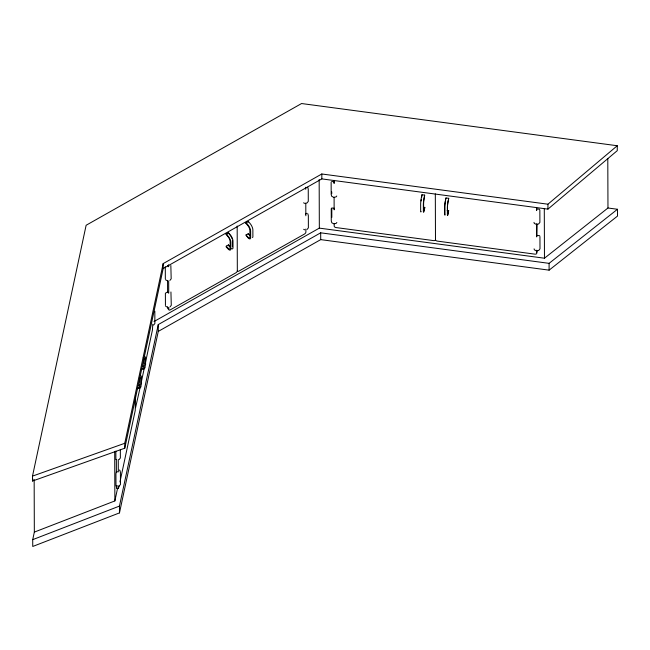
<?xml version="1.0" encoding="UTF-8"?>
<svg xmlns="http://www.w3.org/2000/svg" width="650" height="650" viewBox="0 0 650 650"><rect width="100%" height="100%" fill="white"/><g stroke="black" fill="none" stroke-linecap="round" stroke-linejoin="round"><path stroke-width="0.97" d="M135.525 395.777L135.249 410.434L119.966 481.91M230.002 246.61L228.467 244.896L226.249 246.155L226.176 246.911L227.801 248.722A5.2 1.82 60.5 0 0 230.791 248.926L230.766 242.214A5.2 1.82 60.5 0 0 227.752 235.714L226.135 233.903L228.353 232.643L229.978 234.463A5.2 1.82 60.5 0 1 232.984 240.963L233.009 247.674A5.2 1.82 60.5 0 1 231.506 248.706M228.467 244.896L229.482 246.862M249.738 235.463L248.211 233.748L245.984 234.999L247.52 236.714A4.136 1.446 60.5 0 0 249.917 236.876L249.893 230.352A4.136 1.446 60.5 0 0 247.479 225.136L245.944 223.429L246.009 222.674L248.235 221.414L249.852 223.226A5.2 1.82 60.5 0 1 252.866 229.726L252.891 236.438A5.2 1.82 60.5 0 1 252.493 237.551M248.17 222.17L248.235 221.414M423.637 207.261L424.791 207.415L424.239 210.316A5.2 0.536 -82.4 0 1 423.361 211.226L423.337 204.514A5.2 0.536 -82.4 0 1 424.19 197.308L424.661 195.114L421.972 194.748L421.509 196.95A5.2 0.536 -82.4 0 0 420.648 204.149L420.672 210.868A5.2 0.536 -82.4 0 0 421.119 211.543M445.924 198.664L446.006 197.966L448.687 198.323L448.606 199.03M32.5 476.117L86.125 225.266L301.567 103.537L617.256 145.738L617.273 150.654L547.95 209.121L321.831 178.896L163.183 268.531L124.776 448.207L32.516 481.032L32.5 476.117L124.759 443.292L163.166 263.616L321.815 173.981L547.926 204.206L617.256 145.738M32.516 481.032L32.922 479.148M158.275 331.402L320.71 239.623L549.112 270.156L617.5 216.076L617.476 209.268L549.087 263.348L320.686 232.822L158.251 324.594L158.275 331.402L119.478 512.899L32.744 546.463L32.719 539.654L34.336 532.098L34.157 479.546M118.259 459.607L118.308 471.9L116.391 471.648L115.936 473.769L115.976 486.062M34.336 532.098L114.871 500.931L117.617 488.085M119.121 485.883L118.406 488.597L118.357 486.086L116.439 485.826L116.488 488.337L116.772 487.614M140.351 386.531L135.566 407.721M141.416 381.566L144.389 367.673M145.234 363.699L152.449 329.948L152.766 324.228M119.478 512.899L119.454 506.09L158.251 324.594M331.703 181.472L334.376 181.829L334.043 183.357L334.035 180.343M421.614 197.551L421.972 194.748M424.791 207.415L424.344 209.487A4.136 0.431 -82.4 0 1 423.637 210.218L423.613 203.694A4.136 0.431 -82.4 0 1 424.304 197.909L424.661 195.114M446.006 197.966L445.477 200.744A4.136 0.431 -82.4 0 0 444.795 206.521L444.811 213.046A4.136 0.431 -82.4 0 0 444.917 213.891M448.687 198.323L448.167 201.102A4.136 0.431 -82.4 0 0 447.476 206.887L447.501 213.411A4.136 0.431 -82.4 0 0 448.207 212.672L448.646 210.6L447.111 210.397M536.997 224.242L536.713 236.909L536.664 223.738M169.91 280.426L171.178 278.817L170.844 265.501M153.603 325.106L154.871 323.505L154.83 311.212M170.007 306.898L171.275 305.297L170.934 291.972M119.096 459.607L120.364 457.998L120.339 449.491M307.109 229.434L308.376 227.825L308.336 215.54L307.808 213.696M336.765 196.007L336.058 196.901L333.734 197.324L331.711 196.316L331.183 194.472L331.142 182.187M119.194 486.078L120.461 484.477L120.412 472.184L119.884 470.34L119.242 470.015M336.854 222.479L336.148 223.373L333.824 223.795L331.809 222.796L331.273 220.951L331.232 208.658M154.001 321.539L319.337 228.126L544.464 258.213L607.969 208L617.476 209.268M226.249 246.155L227.776 247.869A4.136 1.446 60.5 0 0 230.173 248.032L230.157 241.507A4.136 1.446 60.5 0 0 227.736 236.291L226.208 234.577L227.476 233.862M245.944 223.429L246.894 222.885M167.562 280.613L167.602 291.964L165.384 293.215L165.433 305.5M305.443 214.086L306.914 213.249M32.719 539.654L119.454 506.09M539.622 209.268L536.949 208.91L536.624 210.429L536.608 207.423M537.038 235.381L539.711 235.739M303.574 202.824L304.696 203.385L307.019 202.963L308.287 201.354L308.246 189.069L307.718 187.224M303.664 229.296L304.793 229.856M165.571 279.841L167.594 280.849M165.669 306.321L167.684 307.32M246.009 222.674L247.634 224.486A5.2 1.82 60.5 0 1 250.64 230.986L250.664 237.697A5.2 1.82 60.5 0 1 247.682 237.494L245.984 234.999M229.45 234.463L228.353 232.643M167.505 265.493L168.634 266.752L168.626 264.737M167.602 291.964L168.724 293.223L168.683 280.93M533.991 222.365L534.284 223.397L536.307 224.404L538.631 223.974L539.898 222.373L539.849 210.08M534.081 248.836L534.381 249.868L536.396 250.876L538.72 250.453L539.988 248.844L539.947 236.551M448.646 210.6L448.264 213.525A5.2 0.536 -82.4 0 1 447.387 214.435L447.363 207.724A5.2 0.536 -82.4 0 1 448.224 200.517M248.211 233.748L248.276 234.422M226.135 233.903L226.208 234.577M607.791 158.478L607.969 208M549.087 263.348L549.112 270.156M547.926 204.206L547.95 209.121M544.294 208.691L544.464 258.213M536.762 250.201L536.77 253.216A1.942 1.162 12.1 0 1 534.852 254.142L437.401 241.118A1.942 1.162 12.1 0 1 435.484 239.679L435.321 193.871M334.376 181.829L334.376 182.78M334.1 197.535L334.141 209.828L334.466 208.309L331.793 207.951L331.825 217.401M334.189 224.014L334.197 226.135A1.942 1.162 12.1 0 0 336.115 227.573L433.566 240.606A1.942 1.162 12.1 0 0 435.484 239.679M331.736 191.872L331.744 193.765M321.815 173.981L321.831 178.896M320.686 232.822L320.71 239.623M319.166 179.498L319.337 228.126M305.727 187.273L305.736 189.288M305.793 203.604L305.833 215.759M305.874 229.052L305.89 232.066A1.942 0.967 -41.8 0 1 304.306 234.146L238.924 271.082A1.942 0.967 -41.8 0 1 237.331 270.798A1.942 0.967 -41.8 0 1 235.755 272.878L170.373 309.814A1.942 0.967 -41.8 0 1 168.781 309.53L168.773 307.401M237.177 225.989L237.331 270.798M232.375 240.256L232.399 246.781M167.651 306.857L167.659 308.271A1.942 0.967 -41.8 0 0 168.456 308.848M165.295 266.736L165.336 279.029M163.166 263.616L163.183 268.531M145.592 364.877L145.567 358.166A5.2 3.112 12.1 0 0 144.885 356.525M141.505 383.979L141.489 377.26A5.2 3.112 12.1 0 0 140.806 375.619M124.759 443.292L124.776 448.207M116.342 459.355L116.391 472.591M115.854 451.076L115.887 459.582M114.701 451.409L114.871 500.931M139.807 384.865A4.136 2.478 12.1 0 1 138.344 385.572M142.561 369.403A5.2 3.112 12.1 0 0 145.137 367.014L145.112 360.303A5.2 3.112 12.1 0 0 143.26 357.638M137.889 387.709A4.136 2.478 12.1 0 0 139.904 385.791L139.88 379.267A4.136 2.478 12.1 0 0 139.319 377.918M140.343 377.748A5.2 3.112 12.1 0 1 141.026 379.397L141.05 386.108A5.2 3.112 12.1 0 1 136.825 388.643M141.944 368.745A4.136 2.478 12.1 0 0 143.959 366.836L143.934 360.311A4.136 2.478 12.1 0 0 143.374 358.954M143.861 365.901A4.136 2.478 12.1 0 1 142.399 366.608M421.086 200.947A4.136 0.431 -82.4 0 1 421.265 199.542M537.095 251.688A1.942 1.162 12.1 0 1 536.843 252.249M445.152 214.752A5.2 0.536 -82.4 0 1 444.706 214.078L444.681 207.366A5.2 0.536 -82.4 0 1 445.534 200.159M229.962 235.032A4.136 1.446 60.5 0 1 230.799 236.129M231.181 236.746A4.136 1.446 60.5 0 1 232.042 238.607"/></g></svg>
